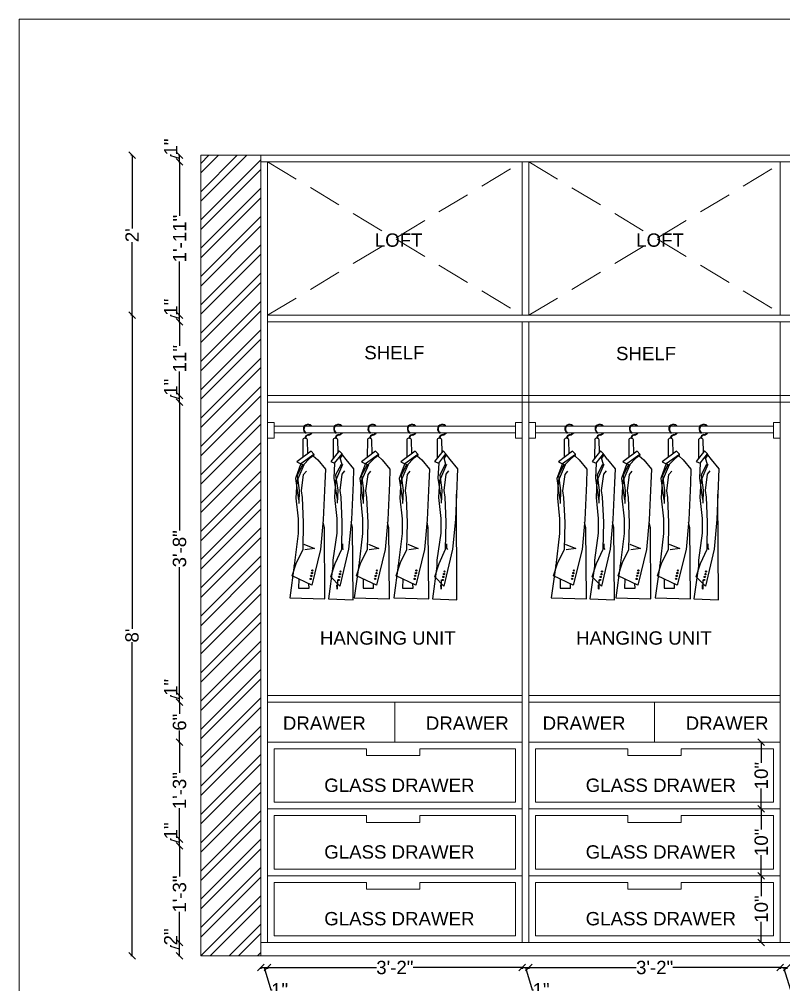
# Model space of a CAD drawing. Header units: inches. Extents: x 15448 to 46480, y -8154 to 0.
# Drawn here: x 17586.8 to 17701.3, y -3855.1 to -3710.4 of the extents above; entities that cross this region are included whole.
import ezdxf

# ---------------------------------------------------------------- set-up
doc = ezdxf.new("R2010")
doc.units = ezdxf.units.IN
doc.header["$MEASUREMENT"] = 0
doc.linetypes.add('DASHED2', pattern=[0.375, 0.25, -0.125])
doc.layers.add('.', color=30, linetype='Continuous')
doc.styles.add('b.k', font='verdana.ttf')
doc.styles.get("Standard").update_dxf_attribs({"font": 'arial.ttf'})
doc.dimstyles.new('STANDARD$0', dxfattribs={"dimscale": 0, "dimtxt": 6, "dimasz": 3, "dimexe": 2, "dimexo": 2, "dimgap": 0, "dimtad": 0, "dimtih": 1, "dimtoh": 1, "dimdec": 1, "dimzin": 0, "dimdsep": 46, "dimlunit": 4, "dimtxsty": 'b.k', "dimcen": 2.5, "dimclrd": 256, "dimclre": 256, "dimclrt": 256, "dimadec": 0, "dimazin": 0, "dimtfac": 1, "dimtdec": 1, "dimtofl": 0, "dimtmove": 2, "dimatfit": 2, "dimfxl": 1, "dimfrac": 2, "dimtolj": 1, "dimtzin": 0, "dimlwd": 9, "dimlwe": 9, "dimarcsym": 0})

# ---------------------------------------------------------------- blocks, each defined once
blk = doc.blocks.new('rdth')
at = {"color": 18, "true_color": 0x000000}
for p, q in [((3607.32, 824.21), (3607.31, 822.23)), ((3607.87, 822.64), (3607.83, 824.19)), ((3610.69, 824.21), (3610.67, 822.12)), ((3611.23, 822.81), (3611.2, 824.19)), ((3614.48, 824.21), (3614.47, 822.23)), ((3615.03, 822.64), (3614.99, 824.19)), ((3618.86, 824.21), (3618.85, 822.23)), ((3619.41, 822.64), (3619.37, 824.19)), ((3622.23, 824.21), (3622.22, 822.12)), ((3622.77, 822.81), (3622.74, 824.19)), ((3608.23, 822.91), (3606.66, 821.75)), ((3607.1, 821.54), (3608.55, 822.59)), ((3608.58, 822.47), (3608.07, 822.09)), ((3608.23, 822.91), (3608.55, 822.59)), ((3608.58, 822.47), (3608.55, 822.59)), ((3611.34, 822.95), (3610.41, 821.79)), ((3610.85, 821.58), (3611.67, 822.63)), ((3611.34, 822.95), (3611.67, 822.63)), ((3611.7, 822.51), (3611.45, 822.13)), ((3611.7, 822.51), (3611.67, 822.63)), ((3611.69, 822.51), (3612.09, 822.01)), ((3615.39, 822.91), (3613.82, 821.75)), ((3614.26, 821.54), (3615.71, 822.59)), ((3615.74, 822.47), (3615.23, 822.09)), ((3615.39, 822.91), (3615.71, 822.59)), ((3615.74, 822.47), (3615.71, 822.59)), ((3619.77, 822.91), (3618.2, 821.75)), ((3618.64, 821.54), (3620.1, 822.59)), ((3620.12, 822.47), (3619.61, 822.09)), ((3619.77, 822.91), (3620.1, 822.59)), ((3620.12, 822.47), (3620.1, 822.59)), ((3622.89, 822.95), (3621.95, 821.79)), ((3622.4, 821.58), (3623.21, 822.63)), ((3622.89, 822.95), (3623.21, 822.63)), ((3623.24, 822.51), (3622.99, 822.13)), ((3623.24, 822.51), (3623.21, 822.63)), ((3623.23, 822.51), (3623.63, 822.01)), ((3607.1, 821.54), (3606.49, 819.88)), ((3607.43, 821.39), (3606.65, 819.6)), ((3606.66, 821.75), (3607.43, 821.38)), ((3606.68, 820.22), (3607.32, 821.44)), ((3607.38, 821.41), (3608.07, 822.09)), ((3608.48, 822.4), (3608.98, 821.97)), ((3608.98, 821.97), (3609.83, 820.93)), ((3610.41, 821.79), (3610.85, 821.58)), ((3610.85, 821.58), (3610.77, 819.92)), ((3611.71, 821.43), (3610.94, 819.64)), ((3610.96, 820.26), (3611.61, 821.48)), ((3611.67, 821.45), (3611.45, 822.13)), ((3612.1, 822.01), (3612.95, 820.97)), ((3614.26, 821.54), (3613.65, 819.88)), ((3614.59, 821.39), (3613.81, 819.6)), ((3613.82, 821.75), (3614.59, 821.38)), ((3613.84, 820.22), (3614.48, 821.44)), ((3614.54, 821.41), (3615.23, 822.09)), ((3615.64, 822.4), (3616.14, 821.97)), ((3616.14, 821.97), (3616.99, 820.93)), ((3618.64, 821.54), (3618.03, 819.88)), ((3618.97, 821.39), (3618.19, 819.6)), ((3618.2, 821.75), (3618.97, 821.38)), ((3618.22, 820.22), (3618.86, 821.44)), ((3618.92, 821.41), (3619.61, 822.09)), ((3620.02, 822.4), (3620.52, 821.97)), ((3620.52, 821.97), (3621.38, 820.93)), ((3621.95, 821.79), (3622.4, 821.58)), ((3622.4, 821.58), (3622.32, 819.92)), ((3623.26, 821.43), (3622.48, 819.64)), ((3622.51, 820.26), (3623.15, 821.48)), ((3623.21, 821.45), (3622.99, 822.13)), ((3623.64, 822.01), (3624.49, 820.97)), ((3607.16, 818.5), (3607.4, 820.33)), ((3607.4, 820.33), (3607.71, 820.69)), ((3609.83, 820.93), (3609.77, 819.35)), ((3611.45, 818.55), (3611.69, 820.37)), ((3611.69, 820.37), (3611.99, 820.73)), ((3612.95, 820.97), (3612.89, 819.4)), ((3614.32, 818.5), (3614.56, 820.33)), ((3614.56, 820.33), (3614.86, 820.69)), ((3616.99, 820.93), (3616.93, 819.35)), ((3618.7, 818.5), (3618.94, 820.33)), ((3618.94, 820.33), (3619.25, 820.69)), ((3621.38, 820.93), (3621.31, 819.35)), ((3622.99, 818.55), (3623.23, 820.37)), ((3623.23, 820.37), (3623.53, 820.73)), ((3624.49, 820.97), (3624.25, 815.33)), ((3606.49, 819.88), (3606.83, 817.52)), ((3606.65, 819.6), (3606.55, 817.71)), ((3606.68, 820.22), (3606.91, 818.54)), ((3609.77, 819.35), (3609.59, 815.29)), ((3610.77, 819.92), (3611.12, 817.56)), ((3610.94, 819.64), (3610.84, 817.76)), ((3610.96, 820.26), (3611.2, 818.58)), ((3612.89, 819.4), (3612.71, 815.33)), ((3613.65, 819.88), (3613.99, 817.52)), ((3613.81, 819.6), (3613.71, 817.71)), ((3613.84, 820.22), (3614.07, 818.54)), ((3616.93, 819.35), (3616.75, 815.29)), ((3618.03, 819.88), (3618.37, 817.52)), ((3618.19, 819.6), (3618.09, 817.71)), ((3618.22, 820.22), (3618.46, 818.54)), ((3621.31, 819.35), (3621.13, 815.29)), ((3622.32, 819.92), (3622.66, 817.56)), ((3622.48, 819.64), (3622.38, 817.76)), ((3622.51, 820.26), (3622.74, 818.58)), ((3606.91, 818.54), (3606.86, 817.12)), ((3607.28, 817.78), (3607.16, 818.5)), ((3611.2, 818.58), (3611.14, 817.16)), ((3611.57, 817.82), (3611.45, 818.55)), ((3614.07, 818.54), (3614.02, 817.12)), ((3614.44, 817.78), (3614.32, 818.5)), ((3618.46, 818.54), (3618.4, 817.12)), ((3618.82, 817.78), (3618.7, 818.5)), ((3622.74, 818.58), (3622.69, 817.16)), ((3623.11, 817.82), (3622.99, 818.55)), ((3624.43, 806.42), (3624.37, 818.15)), ((3606.55, 817.71), (3606.79, 815.41)), ((3607.4, 814.98), (3607.28, 817.78)), ((3610.84, 817.76), (3611.08, 815.45)), ((3611.69, 815.02), (3611.57, 817.82)), ((3613.71, 817.71), (3613.95, 815.41)), ((3614.56, 814.98), (3614.44, 817.78)), ((3618.09, 817.71), (3618.34, 815.41)), ((3618.94, 814.98), (3618.82, 817.78)), ((3622.38, 817.76), (3622.62, 815.45)), ((3623.23, 815.02), (3623.11, 817.82)), ((3606.79, 815.41), (3606.79, 813.77)), ((3607.34, 812.01), (3607.4, 814.98)), ((3609.59, 815.29), (3609.29, 812.01)), ((3609.71, 814.44), (3609.57, 815.04)), ((3611.08, 815.45), (3611.08, 813.81)), ((3611.63, 812.05), (3611.69, 815.02)), ((3612.71, 815.33), (3612.4, 812.05)), ((3612.83, 814.48), (3612.68, 815.08)), ((3613.95, 815.41), (3613.95, 813.77)), ((3614.5, 812.01), (3614.56, 814.98)), ((3616.75, 815.29), (3616.45, 812.01)), ((3616.87, 814.44), (3616.73, 815.04)), ((3618.34, 815.41), (3618.34, 813.77)), ((3618.88, 812.01), (3618.94, 814.98)), ((3621.13, 815.29), (3620.83, 812.01)), ((3621.25, 814.44), (3621.11, 815.04)), ((3622.62, 815.45), (3622.62, 813.81)), ((3623.17, 812.05), (3623.23, 815.02)), ((3624.25, 815.33), (3623.94, 812.05)), ((3609.77, 806.53), (3609.71, 814.44)), ((3612.89, 806.42), (3612.83, 814.48)), ((3616.93, 806.53), (3616.87, 814.44)), ((3621.31, 806.53), (3621.25, 814.44)), ((3606.79, 813.77), (3606.37, 810.22)), ((3611.08, 813.81), (3610.66, 810.83)), ((3613.95, 813.77), (3613.53, 810.22)), ((3618.34, 813.77), (3617.91, 810.22)), ((3622.62, 813.81), (3622.2, 810.83)), ((3606.61, 810.54), (3607.34, 812.01)), ((3607.43, 812.59), (3608.6, 812.11)), ((3608.6, 812.11), (3607.53, 811.95)), ((3609.29, 812.01), (3608.32, 808.04)), ((3610.9, 810.43), (3611.63, 812.05)), ((3612.4, 812.05), (3611.43, 807.93)), ((3611.72, 812.63), (3611.72, 812.15)), ((3611.72, 812.15), (3611.81, 811.99)), ((3613.77, 810.54), (3614.5, 812.01)), ((3614.59, 812.59), (3615.76, 812.11)), ((3615.76, 812.11), (3614.69, 811.95)), ((3616.45, 812.01), (3615.48, 808.04)), ((3618.15, 810.54), (3618.88, 812.01)), ((3618.97, 812.59), (3620.14, 812.11)), ((3620.14, 812.11), (3619.07, 811.95)), ((3620.83, 812.01), (3619.86, 808.04)), ((3622.44, 810.43), (3623.17, 812.05)), ((3623.94, 812.05), (3622.98, 807.93)), ((3623.26, 812.63), (3623.26, 812.15)), ((3623.26, 812.15), (3623.36, 811.99)), ((3610.66, 810.83), (3610.66, 810.13)), ((3622.2, 810.83), (3622.2, 810.13)), ((3606.37, 810.24), (3605.87, 806.63)), ((3606.13, 809.08), (3606.61, 810.54)), ((3606.37, 810.22), (3606.37, 810.24)), ((3610.66, 810.13), (3610.15, 806.52)), ((3610.42, 808.97), (3610.9, 810.43)), ((3613.53, 810.24), (3613.03, 806.63)), ((3613.29, 809.08), (3613.77, 810.54)), ((3613.53, 810.22), (3613.53, 810.24)), ((3617.91, 810.24), (3617.41, 806.63)), ((3617.67, 809.08), (3618.15, 810.54)), ((3617.91, 810.22), (3617.91, 810.24)), ((3622.2, 810.13), (3621.7, 806.52)), ((3621.96, 808.97), (3622.44, 810.43)), ((3608.32, 808.04), (3606.13, 809.08)), ((3606.87, 808.73), (3606.85, 807.7)), ((3611.43, 807.93), (3610.42, 808.97)), ((3611.15, 808.62), (3611.14, 807.59)), ((3615.48, 808.04), (3613.29, 809.08)), ((3614.02, 808.73), (3614.01, 807.7)), ((3619.86, 808.04), (3617.67, 809.08)), ((3618.41, 808.73), (3618.39, 807.7)), ((3622.98, 807.93), (3621.96, 808.97)), ((3622.69, 808.62), (3622.68, 807.59)), ((3606.85, 807.7), (3608.01, 807.72)), ((3608.01, 807.72), (3608, 808.2)), ((3611.12, 807.61), (3611.11, 808.09)), ((3611.14, 807.59), (3611.12, 807.61)), ((3614.01, 807.7), (3615.17, 807.72)), ((3615.17, 807.72), (3615.15, 808.2)), ((3618.39, 807.7), (3619.55, 807.72)), ((3619.55, 807.72), (3619.54, 808.2)), ((3622.67, 807.61), (3622.65, 808.09)), ((3622.68, 807.59), (3622.67, 807.61)), ((3605.87, 806.63), (3609.77, 806.53)), ((3610.15, 806.52), (3612.89, 806.42)), ((3613.03, 806.63), (3616.93, 806.53)), ((3617.41, 806.63), (3621.31, 806.53)), ((3621.7, 806.52), (3624.43, 806.42))]:
    blk.add_line(p, q, dxfattribs=at)
for centre, radius in [((3607.62, 824.97), 0.055), ((3610.97, 824.97), 0.055), ((3614.78, 824.97), 0.055), ((3619.16, 824.97), 0.055), ((3622.51, 824.97), 0.055), ((3608.38, 809.66), 0.0683), ((3611.5, 809.55), 0.0683), ((3615.54, 809.66), 0.0683), ((3619.92, 809.66), 0.0683), ((3623.04, 809.55), 0.0683), ((3608.19, 808.73), 0.0683), ((3608.25, 809.06), 0.0683), ((3608.33, 809.38), 0.0683), ((3611.3, 808.61), 0.0683), ((3611.36, 808.95), 0.0683), ((3611.45, 809.27), 0.0683), ((3615.35, 808.73), 0.0683), ((3615.41, 809.06), 0.0683), ((3615.49, 809.38), 0.0683), ((3619.73, 808.73), 0.0683), ((3619.79, 809.06), 0.0683), ((3619.87, 809.38), 0.0683), ((3622.84, 808.61), 0.0683), ((3622.91, 808.95), 0.0683), ((3622.99, 809.27), 0.0683)]:
    blk.add_circle(centre, radius, dxfattribs=at)
for centre, radius, start, end in [((3607.9, 825.38), 0.522, 58.8889, 230.4094), ((3607.9, 825.38), 0.465, 58.8889, 230.4094), ((3607.86, 825.31), 0.552, 46.2084, 58.8889), ((3607.86, 825.31), 0.609, 40.831, 58.8889), ((3611.26, 825.38), 0.522, 58.8889, 230.4094), ((3611.26, 825.38), 0.465, 58.8889, 230.4094), ((3611.21, 825.31), 0.552, 46.2084, 58.8889), ((3611.21, 825.31), 0.609, 40.831, 58.8889), ((3615.06, 825.38), 0.522, 58.8889, 230.4094), ((3615.06, 825.38), 0.465, 58.8889, 230.4094), ((3615.01, 825.31), 0.552, 46.2084, 58.8889), ((3615.01, 825.31), 0.609, 40.831, 58.8889), ((3619.44, 825.38), 0.522, 58.8889, 230.4094), ((3619.44, 825.38), 0.465, 58.8889, 230.4094), ((3619.4, 825.31), 0.552, 46.2084, 58.8889), ((3619.4, 825.31), 0.609, 40.831, 58.8889), ((3622.8, 825.38), 0.522, 58.8889, 230.4094), ((3622.8, 825.38), 0.465, 58.8889, 230.4094), ((3622.75, 825.31), 0.552, 46.2084, 58.8889), ((3622.75, 825.31), 0.609, 40.831, 58.8889), ((3608, 824.31), 0.457, 98.1438, 177.8717), ((3608, 824.31), 0.4, 98.1438, 177.7449), ((3607.86, 825.31), 0.552, 278.1438, 320.7311), ((3607.86, 825.31), 0.609, 278.1438, 325.0188), ((3611.35, 824.31), 0.457, 98.1438, 177.8717), ((3611.35, 824.31), 0.4, 98.1438, 177.7449), ((3611.21, 825.31), 0.552, 278.1438, 320.7311), ((3611.21, 825.31), 0.609, 278.1438, 325.0188), ((3615.16, 824.31), 0.457, 98.1438, 177.8717), ((3615.16, 824.31), 0.4, 98.1438, 177.7449), ((3615.01, 825.31), 0.552, 278.1438, 320.7311), ((3615.01, 825.31), 0.609, 278.1438, 325.0188), ((3619.54, 824.31), 0.457, 98.1438, 177.8717), ((3619.54, 824.31), 0.4, 98.1438, 177.7449), ((3619.4, 825.31), 0.552, 278.1438, 320.7311), ((3619.4, 825.31), 0.609, 278.1438, 325.0188), ((3622.89, 824.31), 0.457, 98.1438, 177.8717), ((3622.89, 824.31), 0.4, 98.1438, 177.7449), ((3622.75, 825.31), 0.552, 278.1438, 320.7311), ((3622.75, 825.31), 0.609, 278.1438, 325.0188), ((3607.57, 824.07), 0.288, 24.2419, 150.7783), ((3610.94, 824.07), 0.288, 24.2419, 150.7783), ((3614.73, 824.07), 0.288, 24.2419, 150.7783), ((3619.11, 824.07), 0.288, 24.2419, 150.7783), ((3622.48, 824.07), 0.288, 24.2419, 150.7783)]:
    blk.add_arc(centre, radius, start, end, dxfattribs=at)
blk = doc.blocks.new('_Oblique')
at = {"color": 0, "linetype": 'ByBlock', "lineweight": -2}
blk.add_line((-0.5, -0.5), (0.5, 0.5), dxfattribs=at)
blk = doc.blocks.new('*D92')
at = {"color": 1, "lineweight": -2, "transparency": 16777216}
for p, q in [((17610.86, -3848.79), (17610.65, -3848.79)), ((17610.83, -3850.79), (17610.83, -3848.79)), ((17609.51, -3849.39), (17609.51, -3849.21)), ((17610.83, -3849.79), (17609.51, -3849.39)), ((17610.86, -3850.79), (17610.65, -3850.79))]:
    blk.add_line(p, q, dxfattribs=at)
at = {"layer": 'Defpoints', "color": 0, "transparency": 16777216}
for p in [(17610.83, -3848.79), (17623, -3848.79), (17623, -3850.79)]:
    blk.add_point(p, dxfattribs=at)
at = {"color": 1, "lineweight": -2, "transparency": 16777216}
for p, rotation in [((17610.83, -3848.79), 90), ((17610.83, -3850.79), 270)]:
    blk.add_blockref('_Oblique', p, dxfattribs=dict(at, rotation=rotation))
at = {"color": 1, "lineweight": 5, "transparency": 16777216, "insert": (17609.51, -3847.96), "char_height": 2, "attachment_point": 5, "rotation": 90}
blk.add_mtext('\\A1;2"', dxfattribs=at)
blk = doc.blocks.new('*D93')
at = {"color": 1, "lineweight": -2, "transparency": 16777216}
for p, q in [((17610.86, -3834.29), (17610.65, -3834.29)), ((17610.83, -3834.29), (17610.83, -3838.89)), ((17610.83, -3848.79), (17610.83, -3844.19)), ((17610.86, -3848.79), (17610.65, -3848.79))]:
    blk.add_line(p, q, dxfattribs=at)
at = {"layer": 'Defpoints', "color": 0, "transparency": 16777216}
for p in [(17610.83, -3834.29), (17624, -3834.29), (17623, -3848.79)]:
    blk.add_point(p, dxfattribs=at)
at = {"color": 1, "lineweight": -2, "transparency": 16777216}
for p, rotation in [((17610.83, -3834.29), 90), ((17610.83, -3848.79), 270)]:
    blk.add_blockref('_Oblique', p, dxfattribs=dict(at, rotation=rotation))
at = {"color": 1, "lineweight": 5, "transparency": 16777216, "insert": (17610.83, -3841.54), "char_height": 2, "attachment_point": 5, "rotation": 90}
blk.add_mtext('\\A1;1\'-3"', dxfattribs=at)
blk = doc.blocks.new('*D94')
at = {"color": 1, "lineweight": -2, "transparency": 16777216}
for p, q in [((17609.51, -3833.39), (17609.51, -3833.21)), ((17610.83, -3833.79), (17609.51, -3833.39)), ((17610.86, -3833.29), (17610.65, -3833.29)), ((17610.86, -3834.29), (17610.65, -3834.29)), ((17610.83, -3834.29), (17610.83, -3833.29))]:
    blk.add_line(p, q, dxfattribs=at)
at = {"layer": 'Defpoints', "color": 0, "transparency": 16777216}
for p in [(17610.83, -3833.29), (17624, -3833.29), (17624, -3834.29)]:
    blk.add_point(p, dxfattribs=at)
at = {"color": 1, "lineweight": -2, "transparency": 16777216}
for p, rotation in [((17610.83, -3833.29), 90), ((17610.83, -3834.29), 270)]:
    blk.add_blockref('_Oblique', p, dxfattribs=dict(at, rotation=rotation))
at = {"color": 1, "lineweight": 5, "transparency": 16777216, "insert": (17609.51, -3832.07), "char_height": 2, "attachment_point": 5, "rotation": 90}
blk.add_mtext('\\A1;1"', dxfattribs=at)
blk = doc.blocks.new('*D95')
at = {"color": 1, "lineweight": -2, "transparency": 16777216}
for p, q in [((17610.86, -3818.79), (17610.65, -3818.79)), ((17610.83, -3818.79), (17610.83, -3823.39)), ((17610.83, -3833.29), (17610.83, -3828.69)), ((17610.86, -3833.29), (17610.65, -3833.29))]:
    blk.add_line(p, q, dxfattribs=at)
at = {"layer": 'Defpoints', "color": 0, "transparency": 16777216}
for p in [(17610.83, -3818.79), (17624, -3818.79), (17624, -3833.29)]:
    blk.add_point(p, dxfattribs=at)
at = {"color": 1, "lineweight": -2, "transparency": 16777216}
for p, rotation in [((17610.83, -3818.79), 90), ((17610.83, -3833.29), 270)]:
    blk.add_blockref('_Oblique', p, dxfattribs=dict(at, rotation=rotation))
at = {"color": 1, "lineweight": 5, "transparency": 16777216, "insert": (17610.83, -3826.04), "char_height": 2, "attachment_point": 5, "rotation": 90}
blk.add_mtext('\\A1;1\'-3"', dxfattribs=at)
blk = doc.blocks.new('*D96')
at = {"color": 1, "lineweight": -2, "transparency": 16777216}
for p, q in [((17610.86, -3812.79), (17610.65, -3812.79)), ((17610.83, -3812.79), (17610.83, -3814.54)), ((17610.83, -3818.79), (17610.83, -3817.03)), ((17610.86, -3818.79), (17610.65, -3818.79))]:
    blk.add_line(p, q, dxfattribs=at)
at = {"layer": 'Defpoints', "color": 0, "transparency": 16777216}
for p in [(17610.83, -3812.79), (17624, -3812.79), (17624, -3818.79)]:
    blk.add_point(p, dxfattribs=at)
at = {"color": 1, "lineweight": -2, "transparency": 16777216}
for p, rotation in [((17610.83, -3812.79), 90), ((17610.83, -3818.79), 270)]:
    blk.add_blockref('_Oblique', p, dxfattribs=dict(at, rotation=rotation))
at = {"color": 1, "lineweight": 5, "transparency": 16777216, "insert": (17610.83, -3815.79), "char_height": 2, "attachment_point": 5, "rotation": 90}
blk.add_mtext('\\A1;6"', dxfattribs=at)
blk = doc.blocks.new('*D97')
at = {"color": 1, "lineweight": -2, "transparency": 16777216}
for p, q in [((17609.51, -3811.89), (17609.51, -3811.71)), ((17610.83, -3812.29), (17609.51, -3811.89)), ((17610.86, -3811.79), (17610.65, -3811.79)), ((17610.86, -3812.79), (17610.65, -3812.79)), ((17610.83, -3812.79), (17610.83, -3811.79))]:
    blk.add_line(p, q, dxfattribs=at)
at = {"layer": 'Defpoints', "color": 0, "transparency": 16777216}
for p in [(17610.83, -3811.79), (17624, -3811.79), (17624, -3812.79)]:
    blk.add_point(p, dxfattribs=at)
at = {"color": 1, "lineweight": -2, "transparency": 16777216}
for p, rotation in [((17610.83, -3811.79), 90), ((17610.83, -3812.79), 270)]:
    blk.add_blockref('_Oblique', p, dxfattribs=dict(at, rotation=rotation))
at = {"color": 1, "lineweight": 5, "transparency": 16777216, "insert": (17609.51, -3810.57), "char_height": 2, "attachment_point": 5, "rotation": 90}
blk.add_mtext('\\A1;1"', dxfattribs=at)
blk = doc.blocks.new('*D98')
at = {"color": 1, "lineweight": -2, "transparency": 16777216}
for p, q in [((17610.86, -3767.79), (17610.65, -3767.79)), ((17610.83, -3767.79), (17610.83, -3787.04)), ((17610.83, -3811.79), (17610.83, -3792.54)), ((17610.86, -3811.79), (17610.65, -3811.79))]:
    blk.add_line(p, q, dxfattribs=at)
at = {"layer": 'Defpoints', "color": 0, "transparency": 16777216}
for p in [(17610.83, -3767.79), (17624, -3767.79), (17624, -3811.79)]:
    blk.add_point(p, dxfattribs=at)
at = {"color": 1, "lineweight": -2, "transparency": 16777216}
for p, rotation in [((17610.83, -3767.79), 90), ((17610.83, -3811.79), 270)]:
    blk.add_blockref('_Oblique', p, dxfattribs=dict(at, rotation=rotation))
at = {"color": 1, "lineweight": 5, "transparency": 16777216, "insert": (17610.83, -3789.79), "char_height": 2, "attachment_point": 5, "rotation": 90}
blk.add_mtext('\\A1;3\'-8"', dxfattribs=at)
blk = doc.blocks.new('*D99')
at = {"color": 1, "lineweight": -2, "transparency": 16777216}
for p, q in [((17609.51, -3766.89), (17609.51, -3766.71)), ((17610.83, -3767.29), (17609.51, -3766.89)), ((17610.86, -3766.79), (17610.65, -3766.79)), ((17610.86, -3767.79), (17610.65, -3767.79)), ((17610.83, -3767.79), (17610.83, -3766.79))]:
    blk.add_line(p, q, dxfattribs=at)
at = {"layer": 'Defpoints', "color": 0, "transparency": 16777216}
for p in [(17610.83, -3766.79), (17624, -3766.79), (17624, -3767.79)]:
    blk.add_point(p, dxfattribs=at)
at = {"color": 1, "lineweight": -2, "transparency": 16777216}
for p, rotation in [((17610.83, -3766.79), 90), ((17610.83, -3767.79), 270)]:
    blk.add_blockref('_Oblique', p, dxfattribs=dict(at, rotation=rotation))
at = {"color": 1, "lineweight": 5, "transparency": 16777216, "insert": (17609.51, -3765.57), "char_height": 2, "attachment_point": 5, "rotation": 90}
blk.add_mtext('\\A1;1"', dxfattribs=at)
blk = doc.blocks.new('*D100')
at = {"color": 1, "lineweight": -2, "transparency": 16777216}
for p, q in [((17610.86, -3755.79), (17610.65, -3755.79)), ((17610.83, -3755.79), (17610.83, -3759.37)), ((17610.83, -3766.79), (17610.83, -3763.21)), ((17610.86, -3766.79), (17610.65, -3766.79))]:
    blk.add_line(p, q, dxfattribs=at)
at = {"layer": 'Defpoints', "color": 0, "transparency": 16777216}
for p in [(17610.83, -3755.79), (17624, -3755.79), (17624, -3766.79)]:
    blk.add_point(p, dxfattribs=at)
at = {"color": 1, "lineweight": -2, "transparency": 16777216}
for p, rotation in [((17610.83, -3755.79), 90), ((17610.83, -3766.79), 270)]:
    blk.add_blockref('_Oblique', p, dxfattribs=dict(at, rotation=rotation))
at = {"color": 1, "lineweight": 5, "transparency": 16777216, "insert": (17610.83, -3761.29), "char_height": 2, "attachment_point": 5, "rotation": 90}
blk.add_mtext('\\A1;11"', dxfattribs=at)
blk = doc.blocks.new('*D101')
at = {"color": 1, "lineweight": -2, "transparency": 16777216}
for p, q in [((17609.51, -3754.89), (17609.51, -3754.71)), ((17610.83, -3755.29), (17609.51, -3754.89)), ((17610.86, -3754.79), (17610.65, -3754.79)), ((17610.83, -3755.79), (17610.83, -3754.79)), ((17610.86, -3755.79), (17610.65, -3755.79))]:
    blk.add_line(p, q, dxfattribs=at)
at = {"layer": 'Defpoints', "color": 0, "transparency": 16777216}
for p in [(17610.83, -3754.79), (17624, -3754.79), (17624, -3755.79)]:
    blk.add_point(p, dxfattribs=at)
at = {"color": 1, "lineweight": -2, "transparency": 16777216}
for p, rotation in [((17610.83, -3754.79), 90), ((17610.83, -3755.79), 270)]:
    blk.add_blockref('_Oblique', p, dxfattribs=dict(at, rotation=rotation))
at = {"color": 1, "lineweight": 5, "transparency": 16777216, "insert": (17609.51, -3753.57), "char_height": 2, "attachment_point": 5, "rotation": 90}
blk.add_mtext('\\A1;1"', dxfattribs=at)
blk = doc.blocks.new('*D102')
at = {"color": 1, "lineweight": -2, "transparency": 16777216}
for p, q in [((17610.86, -3731.79), (17610.65, -3731.79)), ((17610.83, -3731.79), (17610.83, -3739.86)), ((17610.83, -3754.79), (17610.83, -3746.72)), ((17610.86, -3754.79), (17610.65, -3754.79))]:
    blk.add_line(p, q, dxfattribs=at)
at = {"layer": 'Defpoints', "color": 0, "transparency": 16777216}
for p in [(17610.83, -3731.79), (17624, -3731.79), (17624, -3754.79)]:
    blk.add_point(p, dxfattribs=at)
at = {"color": 1, "lineweight": -2, "transparency": 16777216}
for p, rotation in [((17610.83, -3731.79), 90), ((17610.83, -3754.79), 270)]:
    blk.add_blockref('_Oblique', p, dxfattribs=dict(at, rotation=rotation))
at = {"color": 1, "lineweight": 5, "transparency": 16777216, "insert": (17610.83, -3743.29), "char_height": 2, "attachment_point": 5, "rotation": 90}
blk.add_mtext('\\A1;1\'-11"', dxfattribs=at)
blk = doc.blocks.new('*D103')
at = {"color": 1, "lineweight": -2, "transparency": 16777216}
for p, q in [((17609.51, -3730.89), (17609.51, -3730.71)), ((17610.83, -3731.29), (17609.51, -3730.89)), ((17610.86, -3730.79), (17610.65, -3730.79)), ((17610.83, -3731.79), (17610.83, -3730.79)), ((17610.86, -3731.79), (17610.65, -3731.79))]:
    blk.add_line(p, q, dxfattribs=at)
at = {"layer": 'Defpoints', "color": 0, "transparency": 16777216}
for p in [(17610.83, -3730.79), (17623, -3730.79), (17624, -3731.79)]:
    blk.add_point(p, dxfattribs=at)
at = {"color": 1, "lineweight": -2, "transparency": 16777216}
for p, rotation in [((17610.83, -3730.79), 90), ((17610.83, -3731.79), 270)]:
    blk.add_blockref('_Oblique', p, dxfattribs=dict(at, rotation=rotation))
at = {"color": 1, "lineweight": 5, "transparency": 16777216, "insert": (17609.51, -3729.57), "char_height": 2, "attachment_point": 5, "rotation": 90}
blk.add_mtext('\\A1;1"', dxfattribs=at)
blk = doc.blocks.new('*D104')
at = {"color": 1, "lineweight": -2, "transparency": 16777216}
for p, q in [((17623, -3852.52), (17623, -3852.74)), ((17623, -3852.56), (17624, -3852.56)), ((17623.5, -3852.56), (17624.5, -3855.89)), ((17624, -3852.52), (17624, -3852.74)), ((17624.5, -3855.89), (17624.68, -3855.89))]:
    blk.add_line(p, q, dxfattribs=at)
at = {"layer": 'Defpoints', "color": 0, "transparency": 16777216}
for p in [(17623, -3848.79), (17624, -3848.79), (17624, -3852.56)]:
    blk.add_point(p, dxfattribs=at)
at = {"color": 1, "lineweight": -2, "transparency": 16777216, "rotation": 180}
blk.add_blockref('_Oblique', (17623, -3852.56), dxfattribs=at)
at = {"color": 1, "lineweight": -2, "transparency": 16777216}
blk.add_blockref('_Oblique', (17624, -3852.56), dxfattribs=at)
at = {"color": 1, "lineweight": 5, "transparency": 16777216, "insert": (17625.82, -3855.89), "char_height": 2, "attachment_point": 5}
blk.add_mtext('\\A1;1"', dxfattribs=at)
blk = doc.blocks.new('*D105')
at = {"color": 1, "lineweight": -2, "transparency": 16777216}
for p, q in [((17624, -3852.52), (17624, -3852.74)), ((17624, -3852.56), (17640.34, -3852.56)), ((17662.17, -3852.56), (17645.83, -3852.56)), ((17662.17, -3852.52), (17662.17, -3852.74))]:
    blk.add_line(p, q, dxfattribs=at)
at = {"layer": 'Defpoints', "color": 0, "transparency": 16777216}
for p in [(17624, -3848.79), (17662.17, -3848.79), (17662.17, -3852.56)]:
    blk.add_point(p, dxfattribs=at)
at = {"color": 1, "lineweight": -2, "transparency": 16777216, "rotation": 180}
blk.add_blockref('_Oblique', (17624, -3852.56), dxfattribs=at)
at = {"color": 1, "lineweight": -2, "transparency": 16777216}
blk.add_blockref('_Oblique', (17662.17, -3852.56), dxfattribs=at)
at = {"color": 1, "lineweight": 5, "transparency": 16777216, "insert": (17643.08, -3852.56), "char_height": 2, "attachment_point": 5}
blk.add_mtext('\\A1;3\'-2"', dxfattribs=at)
blk = doc.blocks.new('*D106')
at = {"color": 1, "lineweight": -2, "transparency": 16777216}
for p, q in [((17662.17, -3852.52), (17662.17, -3852.74)), ((17662.17, -3852.56), (17663.17, -3852.56)), ((17662.67, -3852.56), (17663.66, -3855.89)), ((17663.17, -3852.52), (17663.17, -3852.74)), ((17663.66, -3855.89), (17663.84, -3855.89))]:
    blk.add_line(p, q, dxfattribs=at)
at = {"layer": 'Defpoints', "color": 0, "transparency": 16777216}
for p in [(17662.17, -3848.79), (17663.17, -3848.79), (17663.17, -3852.56)]:
    blk.add_point(p, dxfattribs=at)
at = {"color": 1, "lineweight": -2, "transparency": 16777216, "rotation": 180}
blk.add_blockref('_Oblique', (17662.17, -3852.56), dxfattribs=at)
at = {"color": 1, "lineweight": -2, "transparency": 16777216}
blk.add_blockref('_Oblique', (17663.17, -3852.56), dxfattribs=at)
at = {"color": 1, "lineweight": 5, "transparency": 16777216, "insert": (17664.99, -3855.89), "char_height": 2, "attachment_point": 5}
blk.add_mtext('\\A1;1"', dxfattribs=at)
blk = doc.blocks.new('*D107')
at = {"color": 1, "lineweight": -2, "transparency": 16777216}
for p, q in [((17663.17, -3852.52), (17663.17, -3852.74)), ((17663.17, -3852.56), (17679.25, -3852.56)), ((17700.83, -3852.56), (17684.75, -3852.56)), ((17700.83, -3852.52), (17700.83, -3852.74))]:
    blk.add_line(p, q, dxfattribs=at)
at = {"layer": 'Defpoints', "color": 0, "transparency": 16777216}
for p in [(17663.17, -3848.79), (17700.83, -3848.79), (17700.83, -3852.56)]:
    blk.add_point(p, dxfattribs=at)
at = {"color": 1, "lineweight": -2, "transparency": 16777216, "rotation": 180}
blk.add_blockref('_Oblique', (17663.17, -3852.56), dxfattribs=at)
at = {"color": 1, "lineweight": -2, "transparency": 16777216}
blk.add_blockref('_Oblique', (17700.83, -3852.56), dxfattribs=at)
at = {"color": 1, "lineweight": 5, "transparency": 16777216, "insert": (17682, -3852.56), "char_height": 2, "attachment_point": 5}
blk.add_mtext('\\A1;3\'-2"', dxfattribs=at)
blk = doc.blocks.new('*D108')
at = {"color": 1, "lineweight": -2, "transparency": 16777216}
for p, q in [((17700.83, -3852.52), (17700.83, -3852.74)), ((17700.83, -3852.56), (17701.83, -3852.56)), ((17701.33, -3852.56), (17702.33, -3855.89)), ((17701.83, -3852.52), (17701.83, -3852.74)), ((17702.33, -3855.89), (17702.51, -3855.89))]:
    blk.add_line(p, q, dxfattribs=at)
at = {"layer": 'Defpoints', "color": 0, "transparency": 16777216}
for p in [(17700.83, -3848.79), (17701.83, -3848.79), (17701.83, -3852.56)]:
    blk.add_point(p, dxfattribs=at)
at = {"color": 1, "lineweight": -2, "transparency": 16777216, "rotation": 180}
blk.add_blockref('_Oblique', (17700.83, -3852.56), dxfattribs=at)
at = {"color": 1, "lineweight": -2, "transparency": 16777216}
blk.add_blockref('_Oblique', (17701.83, -3852.56), dxfattribs=at)
at = {"color": 1, "lineweight": 5, "transparency": 16777216, "insert": (17703.66, -3855.89), "char_height": 2, "attachment_point": 5}
blk.add_mtext('\\A1;1"', dxfattribs=at)
blk = doc.blocks.new('*D111')
at = {"color": 1, "lineweight": -2, "transparency": 16777216}
for p, q in [((17698.02, -3818.79), (17697.8, -3818.79)), ((17697.98, -3818.79), (17697.98, -3821.87)), ((17697.98, -3828.79), (17697.98, -3825.71)), ((17698.02, -3828.79), (17697.8, -3828.79))]:
    blk.add_line(p, q, dxfattribs=at)
at = {"layer": 'Defpoints', "color": 0, "transparency": 16777216}
for p in [(17700.83, -3818.79), (17697.98, -3828.79), (17700.83, -3828.79)]:
    blk.add_point(p, dxfattribs=at)
at = {"color": 1, "lineweight": -2, "transparency": 16777216}
for p, rotation in [((17697.98, -3818.79), 90), ((17697.98, -3828.79), 270)]:
    blk.add_blockref('_Oblique', p, dxfattribs=dict(at, rotation=rotation))
at = {"color": 1, "lineweight": 5, "transparency": 16777216, "insert": (17697.98, -3823.79), "char_height": 2, "attachment_point": 5, "rotation": 90}
blk.add_mtext('\\A1;10"', dxfattribs=at)
blk = doc.blocks.new('*D112')
at = {"color": 1, "lineweight": -2, "transparency": 16777216}
for p, q in [((17698.02, -3828.79), (17697.8, -3828.79)), ((17697.98, -3828.79), (17697.98, -3831.87)), ((17697.98, -3838.79), (17697.98, -3835.71)), ((17698.02, -3838.79), (17697.8, -3838.79))]:
    blk.add_line(p, q, dxfattribs=at)
at = {"layer": 'Defpoints', "color": 0, "transparency": 16777216}
for p in [(17700.83, -3828.79), (17697.98, -3838.79), (17700.83, -3838.79)]:
    blk.add_point(p, dxfattribs=at)
at = {"color": 1, "lineweight": -2, "transparency": 16777216}
for p, rotation in [((17697.98, -3828.79), 90), ((17697.98, -3838.79), 270)]:
    blk.add_blockref('_Oblique', p, dxfattribs=dict(at, rotation=rotation))
at = {"color": 1, "lineweight": 5, "transparency": 16777216, "insert": (17697.98, -3833.79), "char_height": 2, "attachment_point": 5, "rotation": 90}
blk.add_mtext('\\A1;10"', dxfattribs=at)
blk = doc.blocks.new('*D113')
at = {"color": 1, "lineweight": -2, "transparency": 16777216}
for p, q in [((17698.02, -3838.79), (17697.8, -3838.79)), ((17697.98, -3838.79), (17697.98, -3841.87)), ((17697.98, -3848.79), (17697.98, -3845.71)), ((17698.02, -3848.79), (17697.8, -3848.79))]:
    blk.add_line(p, q, dxfattribs=at)
at = {"layer": 'Defpoints', "color": 0, "transparency": 16777216}
for p in [(17700.83, -3838.79), (17697.98, -3848.79), (17700.83, -3848.79)]:
    blk.add_point(p, dxfattribs=at)
at = {"color": 1, "lineweight": -2, "transparency": 16777216}
for p, rotation in [((17697.98, -3838.79), 90), ((17697.98, -3848.79), 270)]:
    blk.add_blockref('_Oblique', p, dxfattribs=dict(at, rotation=rotation))
at = {"color": 1, "lineweight": 5, "transparency": 16777216, "insert": (17697.98, -3843.79), "char_height": 2, "attachment_point": 5, "rotation": 90}
blk.add_mtext('\\A1;10"', dxfattribs=at)
blk = doc.blocks.new('*D114')
at = {"color": 1, "lineweight": -2, "transparency": 16777216}
for p, q in [((17603.75, -3754.79), (17603.53, -3754.79)), ((17603.71, -3754.79), (17603.71, -3801.78)), ((17603.71, -3850.79), (17603.71, -3803.8)), ((17603.75, -3850.79), (17603.53, -3850.79))]:
    blk.add_line(p, q, dxfattribs=at)
at = {"layer": 'Defpoints', "color": 0, "transparency": 16777216}
for p in [(17603.71, -3754.79), (17624, -3754.79), (17623, -3850.79)]:
    blk.add_point(p, dxfattribs=at)
at = {"color": 1, "lineweight": -2, "transparency": 16777216}
for p, rotation in [((17603.71, -3754.79), 90), ((17603.71, -3850.79), 270)]:
    blk.add_blockref('_Oblique', p, dxfattribs=dict(at, rotation=rotation))
at = {"color": 1, "lineweight": 5, "transparency": 16777216, "insert": (17603.71, -3802.79), "char_height": 2, "attachment_point": 5, "rotation": 90}
blk.add_mtext("\\A1;8'", dxfattribs=at)
blk = doc.blocks.new('*D115')
at = {"color": 1, "lineweight": -2, "transparency": 16777216}
for p, q in [((17603.75, -3730.79), (17603.53, -3730.79)), ((17603.71, -3730.79), (17603.71, -3741.76)), ((17603.71, -3754.79), (17603.71, -3743.82)), ((17603.75, -3754.79), (17603.53, -3754.79))]:
    blk.add_line(p, q, dxfattribs=at)
at = {"layer": 'Defpoints', "color": 0, "transparency": 16777216}
for p in [(17603.71, -3730.79), (17623, -3730.79), (17624, -3754.79)]:
    blk.add_point(p, dxfattribs=at)
at = {"color": 1, "lineweight": -2, "transparency": 16777216}
for p, rotation in [((17603.71, -3730.79), 90), ((17603.71, -3754.79), 270)]:
    blk.add_blockref('_Oblique', p, dxfattribs=dict(at, rotation=rotation))
at = {"color": 1, "lineweight": 5, "transparency": 16777216, "insert": (17603.71, -3742.79), "char_height": 2, "attachment_point": 5, "rotation": 90}
blk.add_mtext("\\A1;2'", dxfattribs=at)
blk = doc.blocks.new('*D116')
at = {"color": 1, "lineweight": -2, "transparency": 16777216}
for p, q in [((17623, -3862.04), (17623, -3862.26)), ((17623, -3862.08), (17678.47, -3862.08)), ((17741, -3862.08), (17685.53, -3862.08)), ((17741, -3862.04), (17741, -3862.26))]:
    blk.add_line(p, q, dxfattribs=at)
at = {"layer": 'Defpoints', "color": 0, "transparency": 16777216}
for p in [(17623, -3850.79), (17741, -3850.79), (17741, -3862.08)]:
    blk.add_point(p, dxfattribs=at)
at = {"color": 1, "lineweight": -2, "transparency": 16777216, "rotation": 180}
blk.add_blockref('_Oblique', (17623, -3862.08), dxfattribs=at)
at = {"color": 1, "lineweight": -2, "transparency": 16777216}
blk.add_blockref('_Oblique', (17741, -3862.08), dxfattribs=at)
at = {"color": 1, "lineweight": 5, "transparency": 16777216, "insert": (17682, -3862.08), "char_height": 2, "attachment_point": 5}
blk.add_mtext('\\A1;9\'-10"', dxfattribs=at)

msp = doc.modelspace()

# ---------------------------------------------------------------- hatches: boundary and pattern name
at = {"layer": '.', "lineweight": 5, "true_color": 0xf27172}
h = msp.add_hatch(dxfattribs=at)
h.set_pattern_fill('ANSI32', color=11, scale=8)
h.set_pattern_definition([(45, (0, -86.1458), (-2.12132034, 2.12132034), []), (45, (1.4142, -86.1458), (-2.12132034, 2.12132034), [])])
h.paths.add_polyline_path([(17623, -3730.79), (17614, -3730.79), (17614, -3850.79), (17623, -3850.79)])
h.paths.add_polyline_path([(17750, -3730.79), (17741, -3730.79), (17741, -3850.79), (17750, -3850.79)])

# ---------------------------------------------------------------- linework, layer by layer
at = {"lineweight": 5}
for p, q in [((17614, -3850.79), (17614, -3730.79)), ((17614, -3730.79), (17750, -3730.79)), ((17623, -3850.79), (17623, -3730.79)), ((17623, -3731.79), (17741, -3731.79)), ((17624, -3848.79), (17624, -3731.79)), ((17662.17, -3731.79), (17662.17, -3754.79)), ((17663.17, -3731.79), (17663.17, -3754.79)), ((17700.83, -3731.79), (17700.83, -3754.79)), ((17624, -3754.79), (17740, -3754.79)), ((17624, -3755.79), (17740, -3755.79)), ((17662.17, -3755.79), (17662.17, -3848.79)), ((17663.17, -3755.79), (17663.17, -3848.79)), ((17700.83, -3755.79), (17700.83, -3848.79)), ((17624, -3766.79), (17740, -3766.79)), ((17624, -3767.79), (17740, -3767.79)), ((17625, -3771.4), (17661.17, -3771.4)), ((17664.17, -3771.4), (17699.83, -3771.4)), ((17625, -3772.4), (17661.17, -3772.4)), ((17664.17, -3772.4), (17699.83, -3772.4)), ((17624, -3811.79), (17662.17, -3811.79)), ((17624, -3812.79), (17662.17, -3812.79)), ((17643.08, -3818.79), (17643.08, -3812.79)), ((17663.17, -3811.79), (17700.83, -3811.79)), ((17663.17, -3812.79), (17700.83, -3812.79)), ((17682, -3818.79), (17682, -3812.79)), ((17624, -3818.79), (17662.17, -3818.79)), ((17663.17, -3818.79), (17700.83, -3818.79)), ((17624, -3828.79), (17662.17, -3828.79)), ((17663.17, -3828.79), (17700.83, -3828.79)), ((17624, -3838.79), (17662.17, -3838.79)), ((17663.17, -3838.79), (17700.83, -3838.79)), ((17623, -3848.79), (17741, -3848.79)), ((17614, -3850.79), (17750, -3850.79))]:
    msp.add_line(p, q, dxfattribs=at)
at = {"color": 252, "linetype": 'DASHED2', "lineweight": 5, "ltscale": 20, "true_color": 0x939598}
for p, q in [((17624, -3754.79), (17662.17, -3731.79)), ((17624, -3731.79), (17662.17, -3754.79)), ((17663.17, -3754.79), (17701.33, -3731.79)), ((17663.17, -3731.79), (17701.33, -3754.79))]:
    msp.add_line(p, q, dxfattribs=at)
at = {"lineweight": 5}
for points in [[(17586.82, -3710.43), (17778.13, -3710.43), (17778.13, -3929.35), (17586.82, -3929.35)], [(17624, -3773.19), (17625, -3773.19), (17625, -3770.88), (17624, -3770.88)], [(17662.17, -3773.19), (17661.17, -3773.19), (17661.17, -3770.88), (17662.17, -3770.88)], [(17663.17, -3773.19), (17664.17, -3773.19), (17664.17, -3770.88), (17663.17, -3770.88)], [(17700.83, -3773.19), (17699.83, -3773.19), (17699.83, -3770.88), (17700.83, -3770.88)]]:
    msp.add_lwpolyline(points, close=True, dxfattribs=at)
at = {"color": 152, "lineweight": 5, "true_color": 0x2776bb}
for points in [[(17638.83, -3820.79), (17646.83, -3820.79), (17646.83, -3819.79), (17661.17, -3819.79), (17661.17, -3827.79), (17625, -3827.79), (17625, -3819.79), (17638.83, -3819.79)], [(17678, -3820.79), (17686, -3820.79), (17686, -3819.79), (17699.83, -3819.79), (17699.83, -3827.79), (17664.17, -3827.79), (17664.17, -3819.79), (17678, -3819.79)], [(17638.83, -3830.79), (17646.83, -3830.79), (17646.83, -3829.79), (17661.17, -3829.79), (17661.17, -3837.79), (17625, -3837.79), (17625, -3829.79), (17638.83, -3829.79)], [(17678, -3830.79), (17686, -3830.79), (17686, -3829.79), (17699.83, -3829.79), (17699.83, -3837.79), (17664.17, -3837.79), (17664.17, -3829.79), (17678, -3829.79)], [(17638.83, -3840.79), (17646.83, -3840.79), (17646.83, -3839.79), (17661.17, -3839.79), (17661.17, -3847.79), (17625, -3847.79), (17625, -3839.79), (17638.83, -3839.79)], [(17678, -3840.79), (17686, -3840.79), (17686, -3839.79), (17699.83, -3839.79), (17699.83, -3847.79), (17664.17, -3847.79), (17664.17, -3839.79), (17678, -3839.79)]]:
    msp.add_lwpolyline(points, close=True, dxfattribs=at)

# ---------------------------------------------------------------- block references
at = {"lineweight": 5, "xscale": 1.349456073416687, "yscale": 1.349456073416687, "zscale": 1.349456073416687}
for p in [(12761.38, -4885.65), (12800.55, -4885.65)]:
    msp.add_blockref('rdth', p, dxfattribs=at)

# ---------------------------------------------------------------- texts
at = {"color": 240, "lineweight": 5, "true_color": 0xed1f24, "char_height": 2, "attachment_point": 1}
for s, width, insert in [('LOFT', 18.3559, (17640.08, -3742.52)), ('LOFT', 18.3559, (17679.24, -3742.52)), ('\\pxqc; SHELF', 33.9786, (17625.63, -3759.39)), ('\\pxqc; SHELF', 33.9786, (17663.34, -3759.52)), ('\\pxqc;HANGING UNIT', 33.9786, (17625.03, -3802.16)), ('\\pxqc;HANGING UNIT', 33.9786, (17663.4, -3802.16)), ('\\pxqc;DRAWER', 33.9786, (17615.53, -3814.92)), ('\\pxqc;DRAWER', 33.9786, (17636.95, -3814.92)), ('\\pxqc;DRAWER', 33.9786, (17654.44, -3814.92)), ('\\pxqc;DRAWER', 33.9786, (17675.87, -3814.92)), ('\\pxqc;GLASS DRAWER', 33.9786, (17626.77, -3824.23)), ('\\pxqc;GLASS DRAWER', 33.9786, (17665.94, -3824.23)), ('\\pxqc;GLASS DRAWER', 33.9786, (17626.77, -3834.23)), ('\\pxqc;GLASS DRAWER', 33.9786, (17665.94, -3834.23)), ('\\pxqc;GLASS DRAWER', 33.9786, (17626.77, -3844.23)), ('\\pxqc;GLASS DRAWER', 33.9786, (17665.94, -3844.23))]:
    msp.add_mtext_dynamic_manual_height_columns(s, width=width, gutter_width=18.23, heights=[0], dxfattribs=dict(at, insert=insert))

# ---------------------------------------------------------------- dimensions: what is measured, and where the dimension line sits
at = {"lineweight": 5}
for base, p1, p2, picture, middle in [((17610.83, -3730.79), (17624, -3731.79), (17623, -3730.79), '*D103', (17609.51, -3730.62)), ((17603.71, -3730.79), (17624, -3754.79), (17623, -3730.79), '*D115', (17603.71, -3742.79)), ((17610.83, -3731.79), (17624, -3754.79), (17624, -3731.79), '*D102', (17610.83, -3743.29)), ((17610.83, -3754.79), (17624, -3755.79), (17624, -3754.79), '*D101', (17609.51, -3754.62)), ((17603.71, -3754.79), (17623, -3850.79), (17624, -3754.79), '*D114', (17603.71, -3802.79)), ((17610.83, -3755.79), (17624, -3766.79), (17624, -3755.79), '*D100', (17610.83, -3761.29)), ((17610.83, -3766.79), (17624, -3767.79), (17624, -3766.79), '*D99', (17609.51, -3766.62)), ((17610.83, -3767.79), (17624, -3811.79), (17624, -3767.79), '*D98', (17610.83, -3789.79)), ((17610.83, -3811.79), (17624, -3812.79), (17624, -3811.79), '*D97', (17609.51, -3811.62)), ((17610.83, -3812.79), (17624, -3818.79), (17624, -3812.79), '*D96', (17610.83, -3815.79)), ((17610.82519767, -3818.78943418), (17624.00002673, -3833.28943418), (17624.00002673, -3818.78943418), '*D95', (17610.82519767, -3826.03943418)), ((17697.98, -3828.79), (17700.83, -3818.79), (17700.83, -3828.79), '*D111', (17697.98, -3823.79)), ((17697.98, -3838.79), (17700.83, -3828.79), (17700.83, -3838.79), '*D112', (17697.98, -3833.79)), ((17610.83, -3833.29), (17624, -3834.29), (17624, -3833.29), '*D94', (17609.51, -3833.12)), ((17610.82519767, -3834.28943418), (17623.00002673, -3848.78943418), (17624.00002673, -3834.28943418), '*D93', (17610.82519767, -3841.53943418)), ((17697.98, -3848.79), (17700.83, -3838.79), (17700.83, -3848.79), '*D113', (17697.98, -3843.79)), ((17610.83, -3848.79), (17623, -3850.79), (17623, -3848.79), '*D92', (17609.51, -3849.12))]:
    dim = msp.add_linear_dim(base=base, p1=p1, p2=p2, angle=90, dimstyle='STANDARD$0', override={"dimscale": 1, "dimtxt": 2, "dimasz": 1, "dimexe": 0.18, "dimexo": 0.0625, "dimgap": 0.09, "dimtih": 0, "dimtoh": 0, "dimdec": 0, "dimtxsty": 'Standard', "dimblk": 'Oblique', "dimcen": 0.09, "dimclrd": 1, "dimclre": 1, "dimclrt": 1, "dimtdec": 0, "dimtmove": 1, "dimatfit": 3, "dimldrblk": 'Oblique', "dimfxl": 0.03937, "dimfxlon": 1, "dimfrac": 0, "dimlwd": 65534, "dimlwe": 65534, "dimarcsym": 1}, dxfattribs=at)
    dim.commit()
    dim.dimension.update_dxf_attribs({"geometry": picture, "text_midpoint": middle})
for base, p1, p2, picture, middle in [((17624, -3852.56), (17623, -3848.79), (17624, -3848.79), '*D104', (17624.77, -3855.89)), ((17662.17, -3852.56), (17624, -3848.79), (17662.17, -3848.79), '*D105', (17643.08, -3852.56)), ((17663.17, -3852.56), (17662.17, -3848.79), (17663.17, -3848.79), '*D106', (17663.93, -3855.89)), ((17700.83, -3852.56), (17663.17, -3848.79), (17700.83, -3848.79), '*D107', (17682, -3852.56)), ((17701.83, -3852.56), (17700.83, -3848.79), (17701.83, -3848.79), '*D108', (17702.6, -3855.89)), ((17741, -3862.08), (17623, -3850.79), (17741, -3850.79), '*D116', (17682, -3862.08))]:
    dim = msp.add_linear_dim(base=base, p1=p1, p2=p2, dimstyle='STANDARD$0', override={"dimscale": 1, "dimtxt": 2, "dimasz": 1, "dimexe": 0.18, "dimexo": 0.0625, "dimgap": 0.09, "dimtih": 0, "dimtoh": 0, "dimdec": 0, "dimtxsty": 'Standard', "dimblk": 'Oblique', "dimcen": 0.09, "dimclrd": 1, "dimclre": 1, "dimclrt": 1, "dimtdec": 0, "dimtmove": 1, "dimatfit": 3, "dimldrblk": 'Oblique', "dimfxl": 0.03937, "dimfxlon": 1, "dimfrac": 0, "dimlwd": 65534, "dimlwe": 65534, "dimarcsym": 1}, dxfattribs=at)
    dim.commit()
    dim.dimension.update_dxf_attribs({"geometry": picture, "text_midpoint": middle})

doc.saveas('drawing.dxf')
